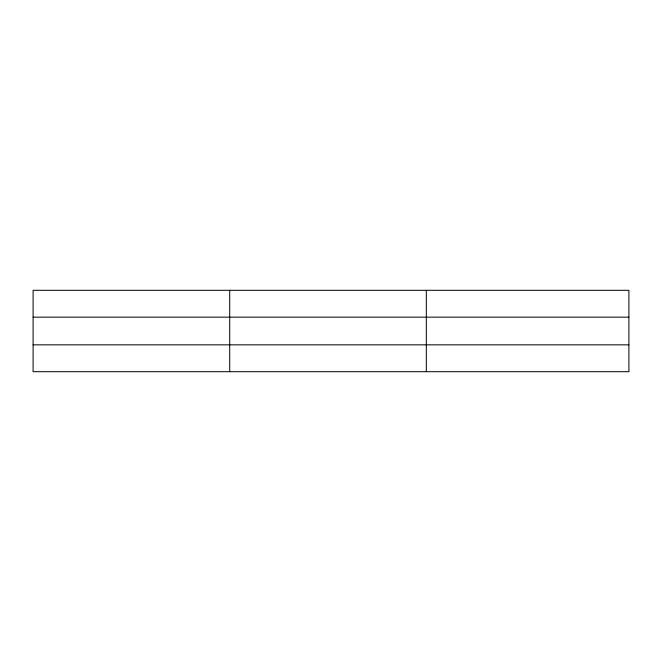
<?xml version="1.0" encoding="UTF-8"?>
<svg xmlns="http://www.w3.org/2000/svg" width="662" height="662" viewBox="0 0 662 662"><rect width="100%" height="100%" fill="white"/><g stroke="black" fill="none" stroke-linecap="round" stroke-linejoin="round"><path stroke-width="0.99" d="M229.714 371.696L229.714 290.304M426.328 371.696L426.328 290.304M628.9 317.164L628.9 290.304L33.1 290.304L33.1 371.696L628.9 371.696L628.9 317.164L33.1 317.164M33.1 344.836L628.9 344.836"/></g></svg>
